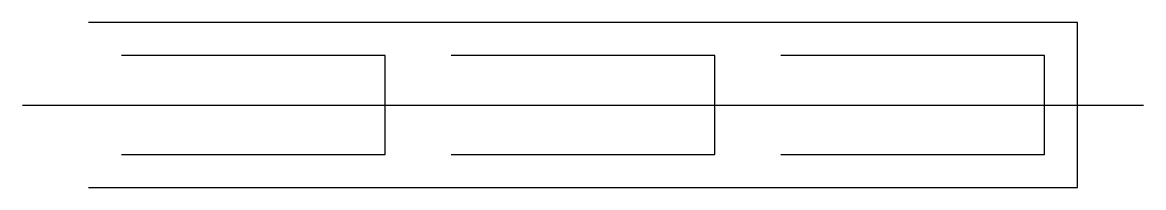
# Model space of a CAD drawing. Header units: metres. Extents: x -20 to 320, y 0 to 50.
import ezdxf

# ---------------------------------------------------------------- set-up
doc = ezdxf.new("R2010")
doc.units = ezdxf.units.M

msp = doc.modelspace()

# ---------------------------------------------------------------- linework, layer by layer
msp.add_line((-20, 25), (320, 25))
for points in [[(0, 0), (300, 0), (300, 50), (0, 50)], [(10, 10), (90, 10), (90, 40), (10, 40)], [(110, 10), (190, 10), (190, 40), (110, 40)], [(210, 10), (290, 10), (290, 40), (210, 40)]]:
    msp.add_lwpolyline(points)

doc.saveas('drawing.dxf')
